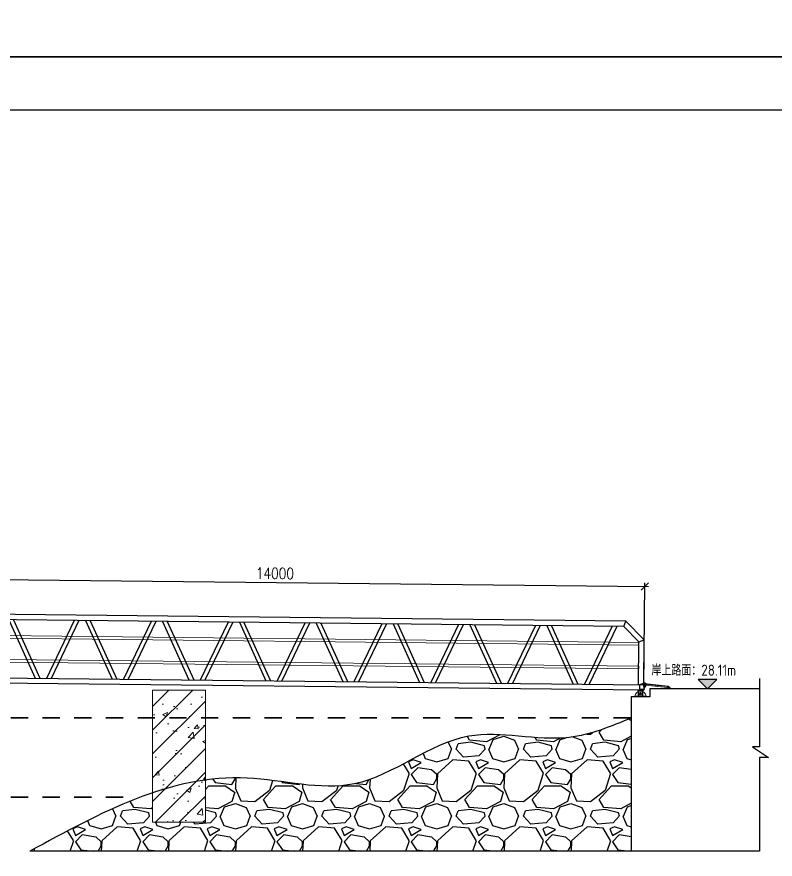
# Model space of a CAD drawing. Extents: x 8238 to 123366, y -35216 to 128109.
# Drawn here: x 23339 to 37685, y 48257 to 64192 of the extents above; entities that cross this region are included whole.
import ezdxf

# ---------------------------------------------------------------- set-up
doc = ezdxf.new("R2010")
doc.units = 0
doc.header["$LTSCALE"] = 1000
doc.header["$MEASUREMENT"] = 0
doc.linetypes.add('CENTER', pattern=[2, 1.25, -0.25, 0.25, -0.25])
doc.linetypes.add('CENTER2', pattern=[28.575, 19.05, -3.175, 3.175, -3.175])
for name, color, linetype, lineweight in [('加强板', 140, 'Continuous', 18), ('图框', 7, 'Continuous', 13), ('型材', 7, 'Continuous', 15), ('结构', 52, 'Continuous', 18), ('铝斜撑', 241, 'Continuous', 9)]:
    doc.layers.add(name, color=color, linetype=linetype, lineweight=lineweight)
for name, color, linetype in [('标注', 9, 'Continuous'), ('铝横梁', 220, 'Continuous'), ('铝通', 4, 'Continuous')]:
    doc.layers.add(name, color=color, linetype=linetype)
doc.styles.add('HZTXT', font='txtw.shx', dxfattribs={"width": 0.8, "bigfont": 'hztxtw.shx'})
doc.styles.get("Standard").update_dxf_attribs({"font": 'gbenor.shx', "bigfont": 'gbcbig.shx'})
doc.dimstyles.new('DIM-70', dxfattribs={"dimscale": 70, "dimtxt": 3, "dimasz": 2, "dimexe": 1, "dimexo": 1, "dimgap": 1, "dimtad": 1, "dimdec": 1, "dimdsep": 46, "dimtxsty": 'HZTXT', "dimblk": 'OBLIQUE', "dimcen": 0, "dimdle": 1, "dimclrd": 9, "dimclre": 9, "dimclrt": 2, "dimadec": 1, "dimazin": 0, "dimtfac": 1, "dimtdec": 1, "dimtix": 1, "dimtmove": 2, "dimatfit": 3, "dimldrblk": 'OBLIQUE', "dimfxl": 15, "dimtolj": 1, "dimtzin": 0, "dimarcsym": 1})

# ---------------------------------------------------------------- blocks, each defined once
blk = doc.blocks.new('JAGZZ')
at = {"color": 1, "linetype": 'CENTER2'}
for p, q in [((524725, 12996), (524689, 12996)), ((524707, 12979), (524707, 13014))]:
    blk.add_line(p, q, dxfattribs=at)
at = {"layer": '结构', "color": 4}
for p, q in [((524597, 12929), (524597, 12941)), ((524817, 12941), (524597, 12941)), ((524817, 12929), (524597, 12929)), ((524817, 12929), (524817, 12941))]:
    blk.add_line(p, q, dxfattribs=at)
for points in [[(524670, 12941), (524670, 13001), (524662, 13001), (524662, 12941)], [(524744, 12941), (524744, 13001), (524752, 13001), (524752, 12941)]]:
    blk.add_lwpolyline(points, close=True, dxfattribs=at)
at = {"layer": '结构'}
blk.add_circle((524707, 12996), 13, dxfattribs=at)
at = {"layer": '结构', "color": 4}
blk.add_arc((524707, 12931), 106, 5.7248, 174.2752, dxfattribs=at)
blk = doc.blocks.new('*U349')
at = {"color": 5, "const_width": 30}
blk.add_lwpolyline([(166, 0), (-166, 0)], dxfattribs=at)
blk = doc.blocks.new('*U350')
at = {"color": 0, "linetype": 'ByBlock', "lineweight": -2, "transparency": 16777216}
for p in [(0, 0), (600, 0), (1200, 0), (1800, 0), (2400, 0), (3000, 0), (3600, 0), (4200, 0), (4800, 0), (5400, 0), (6000, 0), (6600, 0), (7200, 0), (7800, 0), (8400, 0), (9000, 0), (9600, 0), (10200, 0), (10800, 0), (11400, 0), (12000, 0), (12600, 0)]:
    blk.add_blockref('*U349', p, dxfattribs=at)
blk = doc.blocks.new('*U351')
at = {"color": 5, "const_width": 30}
blk.add_lwpolyline([(166, 0), (-166, 0)], dxfattribs=at)
blk = doc.blocks.new('*U352')
at = {"color": 0, "linetype": 'ByBlock', "lineweight": -2, "transparency": 16777216}
for p in [(0, 0), (600, 0), (1200, 0), (1800, 0), (2400, 0), (3000, 0), (3600, 0), (4200, 0), (4800, 0), (5400, 0), (6000, 0), (6600, 0), (7200, 0), (7800, 0), (8400, 0), (9000, 0), (9600, 0), (10200, 0), (10800, 0), (11400, 0), (12000, 0), (12600, 0), (13200, 0), (13800, 0), (14400, 0), (15000, 0), (15600, 0), (16200, 0), (16800, 0), (17400, 0), (18000, 0), (18600, 0), (19200, 0), (19800, 0), (20400, 0), (21000, 0), (21600, 0), (22200, 0)]:
    blk.add_blockref('*U351', p, dxfattribs=at)
blk = doc.blocks.new('A$C32F71815')
at = {"layer": '铝斜撑', "linetype": 'Continuous'}
for p, q in [((3, 20), (0, 20)), ((0, 20), (0, 0)), ((40, 0), (0, 0)), ((3, 20), (3, 3)), ((40, 3), (3, 3)), ((40, 0), (40, 3))]:
    blk.add_line(p, q, dxfattribs=at)
blk = doc.blocks.new('A$C42B83C84')
at = {"layer": '图框', "lineweight": 0}
h = blk.add_hatch(dxfattribs=at)
h.set_pattern_fill('ANSI31', color=256, scale=0.5, style=0)
h.set_pattern_definition([(45, (82514.4754, -36464.1272), (-1.122532015, 1.122532015), [])])
edge = h.paths.add_edge_path(flags=17)
edge.add_arc((15, 30), 6.5, 0, 360)
edge = h.paths.add_edge_path()
edge.add_arc((15, 30), 10, 0, 360)
for p, q in [((0, 25), (0, 45)), ((0, 45), (458, 45)), ((5, 25), (0, 25)), ((5, 40), (5, 25)), ((457, 40), (5, 40)), ((457, 40), (497, 15)), ((458, 45), (500, 19)), ((462, 7), (462, 23)), ((467, 7), (467, 23)), ((497, 15), (500, 19))]:
    blk.add_line(p, q, dxfattribs=at)
for points in [[(29, 20), (29, 40), (444, 40), (444, 20)], [(59, 40), (59, 20), (29, 20), (29, 40)], [(259, 40), (259, 20), (229, 20), (229, 40)]]:
    blk.add_lwpolyline(points, close=True, dxfattribs=at)
blk.add_lwpolyline([(444, 20), (444, 10, 0.414214), (454, 0), (474, 0, 0.414214), (484, 10), (484, 20)], format="xyb", dxfattribs=at)
blk.add_lwpolyline([(458, 0), (458, 7), (470, 7), (470, 0)], dxfattribs=at)
for radius in [10, 6.5]:
    blk.add_circle((15, 30), radius, dxfattribs=at)
blk.add_blockref('A$C32F71815', (444, 20), dxfattribs=at)
blk = doc.blocks.new('EB')
at = {"layer": '加强板'}
blk.add_lwpolyline([(1337537242, 365767056), (1337537242, 365767006), (1337537257, 365767006), (1337537267, 365767056)], close=True, dxfattribs=at)
at = {"layer": '铝通'}
blk.add_lwpolyline([(1337537285, 365767056, 0.668622), (1337537254, 365767090), (1337537162, 365767061), (1337537162, 365766981), (1337537242, 365766981)], format="xyb", close=True, dxfattribs=at)
blk.add_circle((1337537262, 365767066), 7, dxfattribs=at)
blk = doc.blocks.new('A$C1CD0366B')
at = {"color": 1, "linetype": 'CENTER', "ltscale": 0.52}
for p, q in [((46, 50), (74, 50)), ((60, 36), (60, 64))]:
    blk.add_line(p, q, dxfattribs=at)
blk.add_lwpolyline([(0, 100), (0, 0), (10, 0), (10, 100)], close=True)
blk.add_lwpolyline([(10, 100), (87, 74, -0.315452), (90, 69), (90, 31, -0.315452), (87, 26), (10, 0)], format="xyb")
blk.add_circle((60, 50), 11)
blk = doc.blocks.new('GW-R')
at = {"color": 3, "linetype": 'CENTER2'}
for p, q in [((8398, 1960), (8368, 1960)), ((8383, 1945), (8383, 1975))]:
    blk.add_line(p, q, dxfattribs=at)
at = {"color": 1, "linetype": 'CENTER', "ltscale": 0.52}
for p, q in [((8369, 1960), (8397, 1960)), ((8383, 1974), (8383, 1946))]:
    blk.add_line(p, q, dxfattribs=at)
blk.add_lwpolyline([(8443, 2035), (8323, 2035), (8323, 2025), (8443, 2025)], close=True)
at = {"color": 0}
for points in [[(8360, 1942), (8323, 2025)], [(8406, 1942), (8443, 2025)]]:
    blk.add_lwpolyline(points, dxfattribs=at)
blk.add_lwpolyline([(8406, 1942, -0.317501), (8397, 1935), (8370, 1935, -0.317501), (8360, 1942)], format="xyb")
blk.add_circle((8383, 1960), 9)
blk.add_circle((8383, 1960), 9)
blk.add_arc((8383, 1960), 55, 144.9944, 35.0056)
blk = doc.blocks.new('*U292')
at = {"layer": '铝横梁', "color": 6}
for points in [[(-664, 550), (-151, -550)], [(-576, 550), (-62, -550)], [(576, 550), (62, -550)], [(664, 550), (151, -550)]]:
    blk.add_lwpolyline(points, dxfattribs=at)
blk = doc.blocks.new('*U293')
at = {"layer": '标注', "color": 0, "linetype": 'ByBlock', "lineweight": -2, "transparency": 16777216}
for p in [(0, 0), (1454, 0), (2908, 0), (4362, 0), (5816, 0), (7270, 0), (8724, 0), (10178, 0), (11632, 0)]:
    blk.add_blockref('*U292', p, dxfattribs=at)
blk = doc.blocks.new('ythg')
at = {"layer": '型材', "elevation": 0}
for points in [[(709707, 79355), (723507, 79355), (723507, 79305), (709707, 79305)], [(709707, 78905), (723507, 78905), (723507, 78855), (709707, 78855)]]:
    blk.add_lwpolyline(points, close=True, dxfattribs=at)
at = {"layer": '铝通', "color": 4, "elevation": 0}
for points in [[(723607, 78555), (723607, 79405), (723257, 79755), (709957, 79755), (709607, 79405), (709607, 78555)], [(709957, 79755), (709998, 79655)], [(723215, 79655), (723257, 79755)], [(723507, 78555), (723507, 79364), (723215, 79655), (709998, 79655), (709707, 79364), (709707, 78555)], [(709707, 79364), (709607, 79405)], [(723507, 79364), (723607, 79405)], [(709607, 78555), (723607, 78555), (723607, 78455), (709607, 78455), (709607, 78555)]]:
    blk.add_lwpolyline(points, dxfattribs=at)
at = {"layer": '铝通'}
blk.add_circle((709587, 78560, 0), 7, dxfattribs=at)
blk.add_blockref('GW-R', (701274, 76420, 0))
at = {"layer": '图框', "rotation": 270}
blk.add_blockref('A$C1CD0366B', (723497, 78455, 0), dxfattribs=at)
at = {"layer": '型材', "color": 22, "xscale": -1}
blk.add_blockref('EB', (1338246849, -365688506, 0), dxfattribs=at)
at = {"layer": '型材', "color": 22}
blk.add_blockref('EB', (-1336813636, -365688506, 0), dxfattribs=at)
at = {"layer": '标注', "color": 4, "linetype": 'ByBlock'}
blk.add_blockref('*U293', (710791, 79105, 0), dxfattribs=at)
blk = doc.blocks.new('_Oblique')
at = {"color": 0, "linetype": 'ByBlock', "lineweight": -2}
blk.add_line((-0.5, -0.5), (0.5, 0.5), dxfattribs=at)
blk = doc.blocks.new('*D464')
at = {"color": 9, "lineweight": -2, "transparency": 16777216}
for p, q in [((21151, 53566), (35290, 53414)), ((21201, 51677), (21222, 53636)), ((35200, 51526), (35221, 53484))]:
    blk.add_line(p, q, dxfattribs=at)
at = {"layer": 'Defpoints', "color": 0, "transparency": 16777216}
for p in [(35220, 53414), (21200, 51607), (35199, 51456)]:
    blk.add_point(p, dxfattribs=at)
at = {"color": 9, "lineweight": -2, "transparency": 16777216, "xscale": 140, "yscale": 140, "zscale": 140}
for p, rotation in [((21221, 53566), 179.3802811806178), ((35220, 53414), 359.3802811806179)]:
    blk.add_blockref('_Oblique', p, dxfattribs=dict(at, rotation=rotation))
at = {"color": 2, "transparency": 16777216, "insert": (28222, 53665), "char_height": 210, "attachment_point": 5, "rotation": 359.3803, "style": 'HZTXT'}
blk.add_mtext('\\A1;14000', dxfattribs=at)

msp = doc.modelspace()

# ---------------------------------------------------------------- hatches: boundary and pattern name
h = msp.add_hatch(color=256)
h.dxf.hatch_style = 1
h.paths.add_polyline_path([(36406.07, 51479.29), (36229.29, 51656.06), (36582.85, 51656.06)])
h = msp.add_hatch()
h.set_pattern_fill('GRAVEL', color=256, scale=50)
h.set_pattern_definition([(228.012788, (-614241.06, -41107.75), (-10160.000001, -11429.999999), [170.8607, -16915.2418]), (184.969741, (-614355.357, -41234.75), (15239.999994, 1270.0000723), [293.2024, -29027.0244]), (132.510447, (-614647.46, -41260.15), (12700.000005, -13969.999995), [206.7408, -20467.3614]), (267.273689, (-615142.76, -41577.65), (1270.0000027, 25400), [267.0023, -26433.2187]), (292.833654, (-615155.46, -41844.35), (-6350.0000005, 15240), [261.8168, -25919.9039]), (357.273689, (-615053.86, -42085.65), (-25400, 1270.0000027), [267.0023, -26433.2187]), (37.6942405, (-614787.157, -42098.348), (-16509.9999993, -12700.000001), [353.0968, -34956.5577]), (72.255328, (-614507.757, -41882.45), (8890.0000024, 27939.9999992), [333.3598, -33002.6283]), (121.429566, (-614406.16, -41564.95), (-10160.0000014, 16509.999999), [267.9065, -26522.7728]), (175.236358, (-614545.86, -41336.35), (13970, -1270.000002), [305.8566, -14986.9685]), (222.397438, (-614850.657, -41310.948), (-15239.9999995, -13970.0000005), [395.539, -39158.3863]), (138.814075, (-613885.46, -41590.35), (-8890, 7620), [135.0023, -13365.283]), (171.469234, (-613987.06, -41501.45), (16510.0000004, -2539.999997), [256.841, -25427.3195]), (225, (-614241.1, -41463.35), (-2e-13, -1270), [179.6047, -1616.4466]), (203.19859, (-614329.96, -41310.95), (6350, 2540), [96.7207, -9575.3112]), (291.80141, (-614418.86, -41349.05), (-1270, 3810), [136.7828, -6702.3765]), (30.963757, (-614368.06, -41476.05), (3810, 2540), [222.1598, -7183.149]), (161.56505, (-614177.56, -41361.75), (2540, -1270), [160.6436, -3855.449]), (16.38954, (-615155.46, -41349.05), (12700, 3810), [225.044, -22279.4133]), (70.346176, (-614939.56, -41285.55), (-5080, -13970), [188.7995, -18691.1078]), (293.19859, (-614177.56, -41107.75), (-2540, 6350), [193.44, -9478.5918]), (343.61046, (-614101.36, -41285.55), (-12700, 3809.999999), [225.044, -22279.4133]), (339.443955, (-615155.46, -42136.45), (-6350, 2540), [217.0176, -10633.8672]), (294.77514, (-614952.26, -42212.65), (-6350.000008, 13969.999997), [181.836, -18001.7967]), (66.80141, (-614164.86, -42377.75), (2540, 6350), [193.44, -9478.5918]), (17.354025, (-614088.66, -42199.95), (-16510, -5080.000001), [212.8914, -21076.188]), (69.443955, (-614787.16, -42377.75), (-2540, -6350), [108.5088, -10742.376]), (101.309932, (-614241.06, -42377.75), (-1270, 5080), [64.7573, -6410.9975]), (165.963757, (-614253.76, -42314.25), (3810, -1270), [261.8168, -4974.5273]), (186.009006, (-614507.76, -42250.75), (12700, 1270.000001), [242.6335, -24020.6824]), (303.69007, (-614368.06, -41590.35), (-1270, 2540), [183.162, -4395.8882]), (353.157227, (-614266.457, -41742.75), (21590, -2539.999999), [319.7784, -31658.0045]), (60.945396, (-613948.96, -41780.85), (-5080, -8890), [130.754, -12944.6962]), (90, (-613885.5, -41666.5), (-1270, 1270), [76.2, -1193.8]), (120.256437, (-614533.16, -42212.65), (5080, -8890), [176.4335, -17466.9704]), (48.012787, (-614622.06, -42060.25), (10160.000001, 11429.999999), [341.7214, -16744.381]), (0, (-614393.5, -41806.2), (1270, 1270), [330.2, -939.8]), (325.304846, (-614063.26, -41806.25), (12700.000005, -8889.999993), [200.8048, -19879.6584]), (254.054604, (-613898.16, -41920.55), (-1270, -5080), [184.9145, -9060.825]), (207.645975, (-613948.957, -42098.35), (-24130.000001, -12699.9999983), [301.0725, -29806.2322]), (175.426079, (-614215.657, -42238.05), (-16510, 1270), [318.5147, -31532.9232])])
edge = h.paths.add_edge_path()
edge.add_spline(control_points=[(34963.33, 50929.29), (34577.6, 50767.29), (33597.06, 50355.5), (31675.63, 50943.5), (29891.85, 49306.94), (28098.36, 49840.32), (27167.22, 49791.34), (26907.56, 49755.34)], knot_values=[0, 0, 0, 0, 1232.49515576, 3133.08911872, 5475.23194435, 7506.15519588, 8305.28990049, 8305.28990049, 8305.28990049, 8305.28990049], degree=3, periodic=0)
edge.add_line((26907.56, 49755.34), (26907.56, 48954.35))
edge.add_line((26907.56, 48954.35), (25907.56, 48954.35))
edge.add_line((25907.56, 48954.35), (25907.56, 49512.76))
edge.add_spline(control_points=[(25907.56, 49512.76), (25118.31, 49246.1), (24351.61, 48826.43), (23584.9, 48406.75)], knot_values=[9346.53530728, 9346.53530728, 9346.53530728, 9346.53530728, 11845.33794187, 11845.33794187, 11845.33794187, 11845.33794187], degree=3, periodic=0)
edge.add_line((23584.9, 48406.75), (34963.33, 48406.75))
edge.add_line((34963.33, 48406.75), (34963.33, 50929.29))
at = {"layer": '结构'}
h = msp.add_hatch(dxfattribs=at)
h.set_pattern_fill('ANSI31', color=256, scale=100)
h.set_pattern_definition([(45, (-232402.77, -45969.32), (-224.5064, 224.5064), [])])
h.paths.add_polyline_path([(26907.56, 51454.35), (25907.56, 51454.35), (25907.56, 48954.35), (26907.56, 48954.35)])
h = msp.add_hatch(dxfattribs=at)
h.set_pattern_fill('AR-CONC', color=256, scale=5)
h.set_pattern_definition([(50, (-232402.8, -45969.3), (910.9233, -79.6954), [95.25, -1047.75]), (355, (-232402.8, -45969.3), (-176.217, 955.2842), [76.2, -838.203]), (100.45144, (-232326.9, -45976), (734.7062, 875.5888), [80.95, -890.4512]), (46.1842, (-232402.8, -45715.3), (1355.395, -210.2116), [142.875, -1571.625]), (96.63556, (-232289.8, -45732.8), (1187.0207, 1237.1306), [121.425, -1335.678]), (351.18415, (-232402.8, -45715.3), (1187.021, 1237.1306), [114.3, -1257.299]), (21, (-232275.8, -45778.8), (758.072, -511.326), [95.25, -1047.75]), (326, (-232275.8, -45778.8), (309.01, 920.9398), [76.2, -838.2]), (71.45144, (-232212.6, -45821.4), (1067.082, 409.6138), [80.95, -890.4497]), (37.5, (-232402.77, -45969.32), (15.443, 422.7752), [0, -828.04, 0, -850.9, 0, -841.375]), (7.5, (-232402.77, -45969.3), (334.0983, 500.9029), [0, -485.14, 0, -808.99, 0, -320.675]), (327.5, (-232685.98, -45969.32), (677.95298, -28.6437), [0, -317.5, 0, -990.6, 0, -1314.45]), (317.5, (-232813, -45969.3), (740.6459, 127.1325), [0, -412.75, 0, -657.86, 0, -933.45])])
h.paths.add_polyline_path([(26907.56, 51454.35), (25907.56, 51454.35), (25907.56, 48954.35), (26907.56, 48954.35)])

# ---------------------------------------------------------------- linework, layer by layer
for points in [[(16134.92, 112757.78), (107117.1, 112757.78), (107117.1, 63433.28), (16134.92, 63433.28)], [(11049.01, 63433.28), (59296.54, 63433.28), (59296.54, 32093.11), (11049.01, 32093.11)], [(11853.12, 62433.28), (58139.28, 62433.28), (58139.28, 32781.23), (11853.12, 32781.23)]]:
    msp.add_lwpolyline(points, close=True)
for points in [[(36229.29, 51656.06), (36406.07, 51479.29), (36582.85, 51656.06), (36229.29, 51656.06)], [(37391.29, 51676.43), (37391.29, 50383.72), (37257.21, 50383.72), (37560.03, 50180.78), (37391.29, 50180.8), (37391.29, 48406.75)], [(37391.29, 51479.29), (35313.33, 51479.29), (35313.33, 51329.29), (34963.33, 51329.29), (34963.33, 48406.75)], [(34963.33, 48406.75), (23584.9, 48406.75)], [(37391.29, 48406.75), (34963.33, 48406.75)]]:
    msp.add_lwpolyline(points)
msp.add_spline([(34963.33, 50929.29), (33787.74, 50559.1), (31887.29, 50582.55), (29725.06, 49682.34), (27697.09, 49791.82), (23584.9, 48406.75)], degree=3)
msp.add_lwpolyline([(25907.56, 51454.35), (25907.56, 48954.35), (26907.56, 48954.35), (26907.56, 51454.35), (25907.56, 51454.35)], dxfattribs=at)

# ---------------------------------------------------------------- block references
at = {"rotation": 359.3802811806179}
msp.add_blockref('ythg', (-689214.1, -19168.29, 0), dxfattribs=at)
at = {"color": 0}
msp.add_blockref('JAGZZ', (-489568.73, 38399.8), dxfattribs=at)
for name, p in [('*U352', (12587.82, 50929.29)), ('*U350', (12587.82, 49429.29))]:
    msp.add_blockref(name, p)
at = {"layer": '图框', "lineweight": 0, "rotation": 353.7280998583705}
msp.add_blockref('A$C42B83C84', (35200.14, 51533.11), dxfattribs=at)

# ---------------------------------------------------------------- texts
msp.add_text('岸上路面：28.11m', height=210).set_placement((35343.29, 51727.75))

# ---------------------------------------------------------------- dimensions: what is measured, and where the dimension line sits
dim = msp.add_aligned_dim(p1=(21199.79, 51607.06), p2=(35198.97, 51455.64), distance=1958.78, dimstyle='DIM-70')
dim.commit()
dim.dimension.update_dxf_attribs({"geometry": '*D464', "text_midpoint": (28222.46, 53665.01)})

doc.saveas('drawing.dxf')
